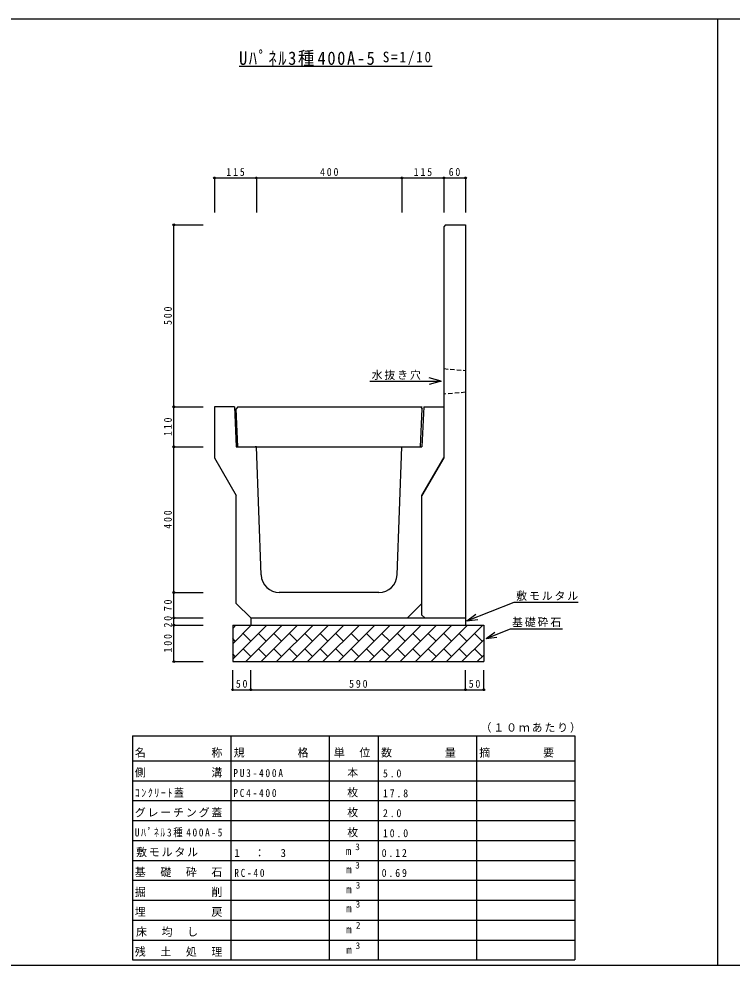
# Model space of a CAD drawing. Units: millimetres at full size, sheet at 1:10. Extents: x -3772 to 4228, y -1145 to 1455.
# Drawn here: x 308 to 2268, y -1145 to 1455 of the extents above; entities that cross this region are included whole.
import ezdxf
from ezdxf.enums import TextEntityAlignment as Align

# ---------------------------------------------------------------- set-up
doc = ezdxf.new("R2010")
doc.units = ezdxf.units.MM
doc.header["$LTSCALE"] = 10
doc.header["$PDMODE"] = 32
doc.header["$PDSIZE"] = 5
doc.linetypes.add('DASHED1', pattern=[1.8, 1.2, -0.6])
doc.layers.add('0-0_通り芯', color=3, linetype='Continuous')
doc.layers.add('0-3_建具', color=7, linetype='Continuous')
doc.styles.add('ＭＳ ゴシック', font='')
doc.styles.get('ＭＳ ゴシック').set_extended_font_data('MS Gothic')

msp = doc.modelspace()

# ---------------------------------------------------------------- linework, layer by layer
at = {"layer": '0-0_通り芯', "color": 2}
for p, q in [((2228.1, 1455.3), (2228.1, -1144.7)), ((228.1, -1144.7), (4228.1, -1144.7))]:
    msp.add_line(p, q, dxfattribs=at)
at = {"layer": '0-0_通り芯'}
for p, q in [((1480.6, 889.26), (1535.6, 889.26)), ((1535.6, 889.26), (1535.6, -210.74)), ((900.6, 389.26), (845.6, 389.26)), ((909.6, 389.26), (904.83, 384.26)), ((909.6, 279.26), (904.83, 384.26)), ((909.6, 389.26), (1416.6, 389.26)), ((1411.6, 389.26), (1416.37, 384.26)), ((1411.6, 279.26), (1416.37, 384.26)), ((1420.6, 389.26), (1415.6, 279.26)), ((1420.6, 389.26), (1475.6, 389.26)), ((1475.6, 249.26), (1415.6, 145.33)), ((1415.6, 145.26), (1475.6, 249.26)), ((905.6, -150.74), (905.6, 145.33)), ((1415.6, -182.74), (1415.6, 145.26)), ((1297.56, -120.74), (1023.64, -120.74)), ((945.6, -190.74), (905.6, -150.74)), ((945.6, -190.74), (1423.6, -190.74)), ((945.6, -190.74), (945.6, -210.74)), ((1415.6, -182.74), (1423.6, -190.74)), ((1423.6, -190.74), (1535.6, -190.74)), ((895.6, -210.74), (895.6, -310.74)), ((895.6, -304.26), (989.12, -210.74)), ((895.6, -261.83), (946.69, -210.74)), ((895.6, -219.4), (904.26, -210.74)), ((902.87, -212.13), (901.48, -210.74)), ((945.3, -254.56), (924.09, -233.35)), ((931.54, -310.74), (1031.54, -210.74)), ((945.3, -212.13), (943.91, -210.74)), ((987.73, -254.56), (966.51, -233.35)), ((973.97, -310.74), (1073.97, -210.74)), ((987.73, -212.13), (986.33, -210.74)), ((1030.15, -254.56), (1008.94, -233.35)), ((1016.39, -310.74), (1116.39, -210.74)), ((1030.15, -212.13), (1028.76, -210.74)), ((1072.58, -254.56), (1051.36, -233.35)), ((1058.82, -310.74), (1158.82, -210.74)), ((1072.58, -212.13), (1071.19, -210.74)), ((1115, -254.56), (1093.79, -233.35)), ((1101.25, -310.74), (1201.25, -210.74)), ((1115, -212.13), (1113.61, -210.74)), ((1157.43, -254.56), (1136.22, -233.35)), ((1143.67, -310.74), (1243.67, -210.74)), ((1157.43, -212.13), (1156.04, -210.74)), ((1199.86, -254.56), (1178.64, -233.35)), ((1186.1, -310.74), (1286.1, -210.74)), ((1199.86, -212.13), (1198.47, -210.74)), ((1242.28, -254.56), (1221.07, -233.35)), ((1228.53, -310.74), (1328.53, -210.74)), ((1242.28, -212.13), (1240.89, -210.74)), ((1284.71, -254.56), (1263.5, -233.35)), ((1270.95, -310.74), (1370.95, -210.74)), ((1284.71, -212.13), (1283.32, -210.74)), ((1327.14, -254.56), (1305.92, -233.35)), ((1313.38, -310.74), (1413.38, -210.74)), ((1327.14, -212.13), (1325.75, -210.74)), ((1369.56, -254.56), (1348.35, -233.35)), ((1355.81, -310.74), (1455.81, -210.74)), ((1369.56, -212.13), (1368.17, -210.74)), ((1411.99, -254.56), (1390.78, -233.35)), ((1398.23, -310.74), (1498.23, -210.74)), ((1411.99, -212.13), (1410.6, -210.74)), ((1454.42, -254.56), (1433.2, -233.35)), ((1440.66, -310.74), (1540.66, -210.74)), ((1454.42, -212.13), (1453.03, -210.74)), ((1496.84, -254.56), (1475.63, -233.35)), ((1483.09, -310.74), (1583.09, -210.74)), ((1496.84, -212.13), (1495.45, -210.74)), ((1539.27, -254.56), (1518.06, -233.35)), ((1539.27, -212.13), (1537.88, -210.74)), ((1581.69, -254.56), (1560.48, -233.35)), ((1581.69, -212.13), (1580.3, -210.74)), ((902.87, -254.56), (895.6, -247.29)), ((1525.51, -310.74), (1585.6, -250.65)), ((945.3, -296.98), (924.09, -275.77)), ((987.73, -296.98), (966.51, -275.77)), ((1030.15, -296.98), (1008.94, -275.77)), ((1072.58, -296.98), (1051.36, -275.77)), ((1115, -296.98), (1093.79, -275.77)), ((1157.43, -296.98), (1136.22, -275.77)), ((1199.86, -296.98), (1178.64, -275.77)), ((1242.28, -296.98), (1221.07, -275.77)), ((1284.71, -296.98), (1263.5, -275.77)), ((1327.14, -296.98), (1305.92, -275.77)), ((1369.56, -296.98), (1348.35, -275.77)), ((1411.99, -296.98), (1390.78, -275.77)), ((1454.42, -296.98), (1433.2, -275.77)), ((1496.84, -296.98), (1475.63, -275.77)), ((1539.27, -296.98), (1518.06, -275.77)), ((1581.69, -296.98), (1560.48, -275.77)), ((902.87, -296.98), (895.6, -289.71)), ((895.6, -310.74), (1585.6, -310.74)), ((1567.94, -310.74), (1585.6, -293.08))]:
    msp.add_line(p, q, dxfattribs=at)
at = {"layer": '0-0_通り芯', "linetype": 'DASHED1'}
for p, q in [((1475.6, 494.26), (1535.6, 489.26)), ((1535.6, 429.26), (1475.6, 424.26))]:
    msp.add_line(p, q, dxfattribs=at)
at = {"layer": '0-0_通り芯', "color": 2}
msp.add_lwpolyline([(-3771.9, 1455.3), (4228.1, 1455.3), (4228.1, -1144.7)], dxfattribs=at)
at = {"layer": '0-0_通り芯'}
for points in [[(1480.6, 889.26), (1475.6, 884.26), (1475.6, 249.26)], [(845.6, 389.26), (845.6, 249.26), (905.6, 145.33)], [(900.6, 389.26), (905.6, 279.26), (1415.6, 279.26)], [(973.68, -72.74), (960.6, 279.26), (957.63, 279.26)], [(1347.52, -72.74), (1360.6, 279.26), (1363.57, 279.26)], [(1375.6, -190.74), (1415.6, -150.74), (1415.6, 145.33)], [(895.6, -210.74), (1585.6, -210.74), (1585.6, -310.74)]]:
    msp.add_lwpolyline(points, dxfattribs=at)
for centre, start, end in [((1023.64, -70.74), 182.2906, 270), ((1297.56, -70.74), 270, 357.70938)]:
    msp.add_arc(centre, 50, start, end, dxfattribs=at)
at = {"layer": '0-3_建具'}
for p, q in [((913.1, 1325.3), (1443.77, 1325.3)), ((845.6, 1018.4), (960.6, 1018.4)), ((845.6, 1018.4), (845.6, 923.16)), ((960.6, 1018.4), (960.6, 923.16)), ((960.6, 1018.4), (1360.6, 1018.4)), ((1360.6, 1018.4), (1360.6, 923.16)), ((1360.6, 1018.4), (1475.6, 1018.4)), ((1475.6, 1018.4), (1475.6, 923.16)), ((1475.6, 1018.4), (1535.6, 1018.4)), ((1535.6, 1018.4), (1535.6, 923.16)), ((733.66, 389.26), (733.66, 889.26)), ((733.66, 889.26), (814.25, 889.26)), ((1468.47, 459.75), (1435.55, 450.56)), ((733.66, 279.26), (733.66, 389.26)), ((733.66, 389.26), (814.25, 389.26)), ((733.66, -120.74), (733.66, 279.26)), ((733.66, 279.26), (814.25, 279.26)), ((733.66, -190.74), (733.66, -120.74)), ((733.66, -120.74), (814.25, -120.74)), ((1539.57, -198.28), (1669.47, -147.37)), ((1669.47, -147.37), (1844.66, -147.37)), ((1539.57, -198.28), (1563.72, -180.48)), ((733.66, -210.74), (733.66, -190.74)), ((733.66, -190.74), (814.25, -190.74)), ((1539.57, -198.28), (1569.38, -194.94)), ((733.66, -310.74), (733.66, -210.74)), ((733.66, -210.74), (814.25, -210.74)), ((1591.9, -247.32), (1659.21, -221.02)), ((1591.9, -247.32), (1616.07, -229.54)), ((1659.21, -221.02), (1802.24, -221.02)), ((1591.9, -247.32), (1621.72, -244)), ((733.66, -310.74), (814.25, -310.74)), ((895.6, -387.95), (895.6, -334.22)), ((945.6, -387.95), (945.6, -334.22)), ((1535.6, -387.95), (1535.6, -334.22)), ((1585.6, -387.95), (1585.6, -334.22)), ((895.6, -387.95), (945.6, -387.95)), ((945.6, -387.95), (1535.6, -387.95)), ((1535.6, -387.95), (1585.6, -387.95)), ((620.6, -514.98), (1835.6, -514.98)), ((620.6, -514.98), (620.6, -1130.58)), ((890.6, -514.98), (890.6, -1130.58)), ((1160.6, -514.98), (1160.6, -1130.58)), ((1295.6, -514.98), (1295.6, -1130.58)), ((1565.6, -514.98), (1565.6, -1130.58)), ((1835.6, -514.98), (1835.6, -1130.58)), ((620.6, -583.38), (1835.6, -583.38)), ((620.6, -638.1), (1835.6, -638.1)), ((620.6, -692.82), (1835.6, -692.82)), ((620.6, -747.54), (1835.6, -747.54)), ((620.6, -802.54), (1835.6, -802.54)), ((620.6, -856.98), (1835.6, -856.98)), ((620.6, -911.7), (1835.6, -911.7)), ((620.6, -966.42), (1835.6, -966.42)), ((620.6, -1021.14), (1835.6, -1021.14)), ((620.6, -1075.86), (1835.6, -1075.86)), ((620.6, -1130.58), (1835.6, -1130.58)), ((706.1, -1130.58), (1615.1, -1130.58))]:
    msp.add_line(p, q, dxfattribs=at)
msp.add_lwpolyline([(1272.16, 459.75), (1468.47, 459.75), (1435.55, 468.93)], dxfattribs=at)
for p in [(845.6, 1018.4), (960.6, 1018.4), (1360.6, 1018.4), (1475.6, 1018.4), (1535.6, 1018.4), (733.66, 889.26), (733.66, 389.26), (733.66, 279.26), (733.66, -120.74), (733.66, -190.74), (733.66, -210.74), (733.66, -310.74), (895.6, -387.95), (945.6, -387.95), (1535.6, -387.95), (1585.6, -387.95)]:
    msp.add_point(p, dxfattribs=at)

# ---------------------------------------------------------------- texts
at = {"layer": '0-3_建具', "style": 'ＭＳ ゴシック'}
for p in [(1206.52, -848.72), (1207.42, -899.34), (1207.42, -954.06), (1207.42, -1006.04), (1207.51, -1064.18), (1207.69, -1120.27)]:
    msp.add_text('m', height=21.99, dxfattribs=at).set_placement(p, align=Align.BOTTOM_LEFT)
at = {"layer": '0-3_建具', "color": 4, "style": 'ＭＳ ゴシック'}
for s, p in [('3', (1232.62, -834.36)), ('3', (1232.62, -884.98)), ('3', (1233.79, -940.04)), ('3', (1233.52, -992.3)), ('2', (1234.42, -1049.82)), ('3', (1233.52, -1105.91))]:
    msp.add_text(s, height=18.33, dxfattribs=at).set_placement(p, align=Align.BOTTOM_LEFT)
at = {"layer": '0-3_建具', "color": 3, "insert": (913.1, 1325.3), "char_height": 36.66, "attachment_point": 7, "style": 'ＭＳ ゴシック'}
msp.add_mtext('\\T1.2;\\W0.9;Uﾊﾟﾈﾙ3種400A-5', dxfattribs=at)
at = {"layer": '0-3_建具', "attachment_point": 7, "style": 'ＭＳ ゴシック'}
for s, insert, char_height in [('\\T1.28;\\W0.9;S=1/10', (1308.04, 1328.99), 29.33), ('\\T1.38;\\W0.9;115', (878.1, 1023.4), 21.99), ('\\T1.38;\\W0.9;400', (1135.6, 1023.4), 21.99), ('\\T1.38;\\W0.9;115', (1393.1, 1023.4), 21.99), ('\\T1.36;\\W0.9;60', (1489.35, 1023.4), 21.99), ('\\T1.17;水抜き穴', (1277.38, 463.31), 21.99), ('\\T1.17;敷モルタル', (1674.7, -143.8), 21.99), ('\\T1.17;基礎砕石', (1663.38, -216.06), 21.99), ('\\T1.36;\\W0.9;50', (904.35, -382.95), 21.99), ('\\T1.38;\\W0.9;590', (1215.6, -382.95), 21.99), ('\\T1.36;\\W0.9;50', (1544.35, -382.95), 21.99), ('\\T1.17;（１０ｍあたり）', (1576.85, -506.04), 21.99), ('\\T1.17;名\u3000\u3000\u3000\u3000\u3000称', (626.6, -574.44), 21.99), ('\\T1.17;規\u3000\u3000\u3000\u3000格', (898.35, -574.44), 21.99), ('\\T1.17;単\u3000位', (1173.6, -574.44), 21.99), ('\\T1.17;数\u3000\u3000\u3000\u3000量', (1303.35, -574.44), 21.99), ('\\T1.17;摘\u3000\u3000\u3000\u3000要', (1573.35, -574.44), 21.99), ('\\T1.17;側\u3000\u3000\u3000\u3000\u3000溝', (626.6, -629.16), 21.99), ('\\T1.39;\\W0.85;PU3-400A', (897.35, -628.37), 21.99), ('\\T1.17;\u3000本', (1175.35, -629.16), 21.99), ('\\T1.38;\\W0.9;5.0', (1308.6, -629.16), 21.99), ('\\T1.33;\\W0.9;ｺﾝｸﾘｰﾄ蓋', (626.6, -683.88), 21.99), ('\\T1.39;\\W0.85;PC4-400', (897.35, -683.09), 21.99), ('\\T1.17;\u3000枚', (1175.35, -683.88), 21.99), ('\\T1.38;\\W0.9;17.8', (1308.6, -683.88), 21.99), ('\\T1.17;グレーチング蓋', (626.6, -738.6), 21.99), ('\\T1.17;\u3000枚', (1175.35, -738.6), 21.99), ('\\T1.38;\\W0.9;2.0', (1308.6, -738.6), 21.99), ('\\T1.36;\\W0.85;Uﾊﾟﾈﾙ3種400A-5', (626.6, -793.6), 21.99), ('\\T1.17;\u3000枚', (1175.35, -793.6), 21.99), ('\\T1.38;\\W0.9;10.0', (1308.6, -793.6), 21.99), ('\\T1.17;敷モルタル', (630.1, -848.04), 21.99), ('\\T1.21;1\u3000：\u30003', (900.1, -848.04), 21.99), ('\\T1.38;\\W0.9;0.12', (1305.1, -848.04), 21.99), ('\\T1.17;基\u3000礎\u3000砕\u3000石', (626.6, -902.76), 21.99), ('\\T1.38;\\W0.85;RC-40', (900.1, -902.76), 21.99), ('\\T1.38;\\W0.9;0.69', (1305.1, -902.76), 21.99), ('\\T1.17;掘\u3000\u3000\u3000\u3000\u3000削', (626.6, -957.48), 21.99), ('\\T1.17;埋\u3000\u3000\u3000\u3000\u3000戻', (626.6, -1012.2), 21.99), ('\\T1.17;床\u3000均\u3000し', (630.1, -1066.92), 21.99), ('\\T1.17;残\u3000土\u3000処\u3000理', (626.6, -1121.64), 21.99)]:
    msp.add_mtext(s, dxfattribs=dict(at, insert=insert, char_height=char_height))
at = {"layer": '0-3_建具', "char_height": 21.99, "attachment_point": 7, "rotation": 90, "style": 'ＭＳ ゴシック'}
for s, insert in [('\\T1.38;\\W0.9;500', (728.66, 614.26)), ('\\T1.38;\\W0.9;110', (728.66, 309.26)), ('\\T1.38;\\W0.9;400', (728.66, 54.26)), ('\\T1.36;\\W0.9;70', (728.66, -171.99)), ('\\T1.36;\\W0.9;20', (728.66, -216.99)), ('\\T1.38;\\W0.9;100', (728.66, -285.74))]:
    msp.add_mtext(s, dxfattribs=dict(at, insert=insert))

doc.saveas('drawing.dxf')
